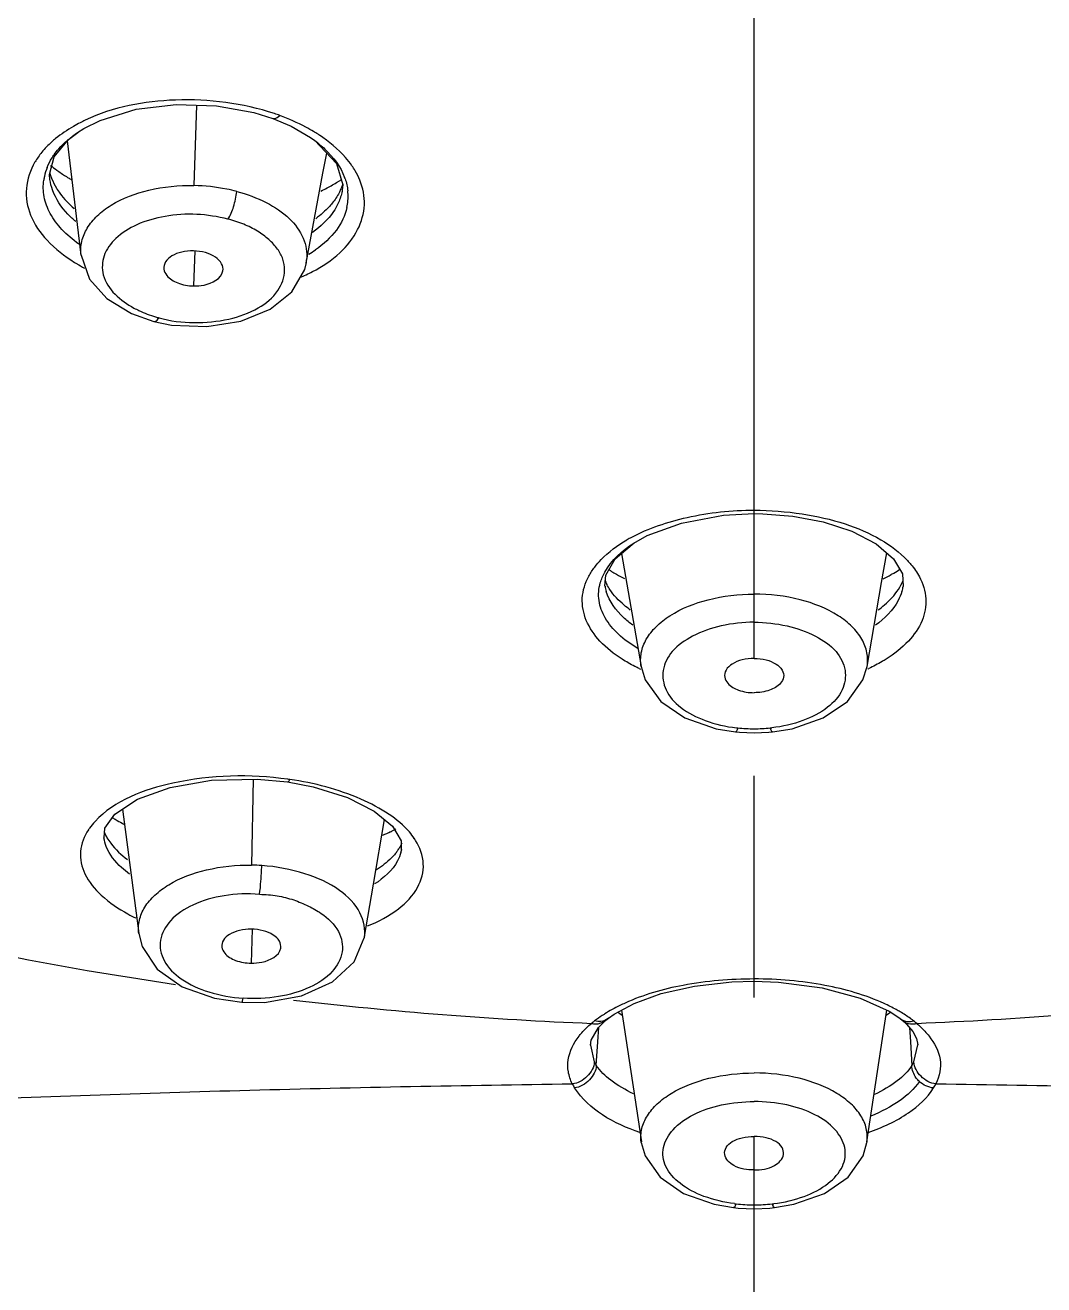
# Model space of a CAD drawing. Extents: x 0 to 1693, y 0 to 1240.
# Drawn here: x 782.82 to 796.61, y 584.87 to 601.91 of the extents above; entities that cross this region are included whole.
import ezdxf

# ---------------------------------------------------------------- set-up
doc = ezdxf.new("R2010")
doc.units = 0
doc.header["$LTSCALE"] = 40
doc.header["$MEASUREMENT"] = 0
doc.linetypes.add('CENTER', pattern=[0.6, 0.375, -0.075, 0.075, -0.075])
doc.layers.add('DEF_LAYER_ASSEM_MEMBER', color=7, linetype='CONTINUOUS')
doc.layers.add('DEF_LAYER_AXIS', color=7, linetype='CONTINUOUS')

msp = doc.modelspace()

# ---------------------------------------------------------------- linework, layer by layer
at = {"layer": 'DEF_LAYER_ASSEM_MEMBER', "color": 9, "linetype": 'Continuous'}
for p, q in [((792.69, 595.305), (792.69, 601.914)), ((785.142, 600.834), (785.109, 599.744)), ((786.177, 600.653), (786.177, 600.653)), ((785.119, 598.86), (785.102, 598.385)), ((792.69, 594.216), (792.69, 595.305)), ((792.69, 593.346), (792.69, 594.216)), ((785.909, 591.712), (785.889, 590.549)), ((785.895, 589.682), (785.885, 589.222)), ((790.683, 588.449), (790.684, 588.45)), ((794.695, 588.449), (794.7, 588.445)), ((790.575, 588.159), (790.588, 588.357)), ((794.792, 588.352), (794.804, 588.159)), ((790.475, 588.122), (790.474, 588.111)), ((790.474, 588.111), (790.527, 587.886)), ((790.554, 587.838), (790.575, 588.159)), ((794.804, 588.159), (794.825, 587.838)), ((794.852, 587.886), (794.905, 588.115)), ((792.69, 586.424), (792.69, 586.877)), ((792.69, 582.339), (792.69, 586.424))]:
    msp.add_line(p, q, dxfattribs=at)
at = {"layer": 'DEF_LAYER_ASSEM_MEMBER', "color": 7, "linetype": 'Continuous'}
for p, q in [((786.177, 600.653), (786.424, 600.548)), ((783.535, 600.463), (783.62, 600.517)), ((786.424, 600.548), (786.686, 600.394)), ((783.581, 598.803), (783.396, 600.35)), ((786.686, 600.394), (786.745, 600.352)), ((786.745, 600.352), (787.038, 600.041)), ((783.155, 599.893), (783.217, 600.133)), ((786.854, 599.911), (786.905, 600.182)), ((787.038, 600.041), (787.122, 599.755)), ((783.16, 599.826), (783.155, 599.893)), ((783.16, 599.826), (783.158, 599.838)), ((786.627, 598.693), (786.854, 599.911)), ((787.113, 599.668), (787.109, 599.647)), ((787.122, 599.755), (787.11, 599.647)), ((786.608, 598.609), (786.632, 598.703)), ((784.567, 597.906), (784.803, 597.857)), ((792.69, 595.306), (792.81, 595.304)), ((791.061, 594.906), (791.066, 594.909)), ((790.896, 594.766), (791.161, 593.236)), ((794.415, 594.371), (794.484, 594.773)), ((790.671, 594.323), (790.681, 594.474)), ((794.218, 593.236), (794.415, 594.371)), ((794.696, 594.49), (794.708, 594.321)), ((794.708, 594.324), (794.708, 594.321)), ((792.176, 592.395), (792.439, 592.352)), ((792.439, 592.352), (792.491, 592.347)), ((792.491, 592.347), (792.69, 592.339)), ((792.69, 592.339), (792.889, 592.347)), ((792.889, 592.347), (792.94, 592.352)), ((792.94, 592.352), (793.204, 592.395)), ((784.141, 591.305), (784.361, 589.622)), ((783.905, 591.05), (784.04, 591.238)), ((787.538, 590.29), (787.687, 591.166)), ((783.892, 590.916), (783.905, 591.05)), ((787.795, 591.078), (787.911, 590.878)), ((787.911, 590.878), (787.915, 590.739)), ((787.919, 590.761), (787.914, 590.739)), ((787.414, 589.556), (787.538, 590.29)), ((792.39, 588.969), (792.69, 588.978)), ((785.759, 588.693), (786.065, 588.692)), ((790.895, 588.585), (790.931, 588.35)), ((794.449, 588.35), (794.485, 588.587)), ((794.516, 588.573), (794.662, 588.476)), ((790.583, 588.352), (790.683, 588.449)), ((790.684, 588.45), (790.717, 588.476)), ((790.717, 588.476), (790.795, 588.531)), ((794.7, 588.445), (794.753, 588.397)), ((794.753, 588.397), (794.837, 588.299)), ((790.931, 588.35), (791.165, 586.806)), ((794.214, 586.806), (794.449, 588.35)), ((794.837, 588.299), (794.887, 588.205)), ((794.887, 588.205), (794.905, 588.115)), ((794.905, 588.115), (794.905, 588.121)), ((791.162, 586.797), (791.161, 586.806)), ((794.217, 586.797), (794.218, 586.806)), ((792.15, 585.96), (792.413, 585.914)), ((792.413, 585.914), (792.475, 585.908)), ((792.475, 585.908), (792.69, 585.899)), ((792.69, 585.899), (792.904, 585.908)), ((792.904, 585.908), (792.966, 585.914)), ((792.966, 585.914), (793.229, 585.96))]:
    msp.add_line(p, q, dxfattribs=at)
for points in [[(783.62, 600.517), (783.838, 600.626), (784.328, 600.778), (784.868, 600.843), (785.412, 600.825), (785.918, 600.733), (786.177, 600.653)], [(783.217, 600.133), (783.412, 600.369), (783.536, 600.463)], [(783.581, 598.803), (783.697, 598.477), (783.931, 598.214), (784.263, 598.013), (784.567, 597.906)], [(784.803, 597.857), (785.281, 597.835), (785.744, 597.909), (786.139, 598.072), (786.433, 598.308), (786.608, 598.609)], [(791.061, 594.906), (791.244, 595.008), (791.706, 595.178), (792.274, 595.283), (792.69, 595.305)], [(792.81, 595.304), (793.216, 595.271), (793.626, 595.194), (794.013, 595.068), (794.341, 594.895), (794.577, 594.693), (794.696, 594.49)], [(790.681, 594.474), (790.808, 594.692), (791.066, 594.909)], [(791.161, 593.237), (791.217, 593.055), (791.426, 592.765), (791.753, 592.541), (792.176, 592.395)], [(793.204, 592.395), (793.626, 592.541), (793.953, 592.765), (794.163, 593.055), (794.219, 593.237)], [(784.04, 591.238), (784.343, 591.441), (784.788, 591.6), (785.347, 591.697), (785.964, 591.713), (786.377, 591.674)], [(786.376, 591.674), (786.721, 591.609), (787.185, 591.463), (787.546, 591.281), (787.795, 591.078)], [(784.361, 589.625), (784.407, 589.446), (784.611, 589.142), (784.95, 588.902), (785.387, 588.747), (785.759, 588.693)], [(786.065, 588.692), (786.566, 588.779), (786.985, 588.969), (787.278, 589.242), (787.414, 589.563)], [(790.795, 588.531), (791.067, 588.678), (791.433, 588.811), (791.881, 588.913), (792.39, 588.969)], [(792.69, 588.978), (793.021, 588.967), (793.61, 588.89), (794.127, 588.75), (794.516, 588.573)], [(794.662, 588.476), (794.67, 588.469), (794.695, 588.449)], [(790.474, 588.111), (790.484, 588.18), (790.583, 588.352)], [(791.162, 586.797), (791.215, 586.613), (791.417, 586.328), (791.736, 586.107), (792.15, 585.96)], [(793.229, 585.96), (793.643, 586.107), (793.962, 586.328), (794.164, 586.613), (794.217, 586.797)]]:
    msp.add_lwpolyline(points, dxfattribs=at)
at = {"layer": 'DEF_LAYER_ASSEM_MEMBER', "color": 9, "linetype": 'Continuous'}
for centre, radius, start, end in [((785.057, 597.266), 3.635, 70.5104, 71.7157), ((784.643, 598.511), 2.343, 115.4014, 117.2896), ((785.554, 598.524), 2.277, 57.7168, 58.9434), ((785.596, 598.59), 2.199, 56.5734, 57.7163), ((783.824, 599.555), 1.004, 145.0777, 149.604), ((783.886, 599.512), 1.08, 140.8234, 145.0767), ((786.333, 599.379), 1.112, 30.4017, 34.7472), ((784.666, 600.609), 2.236, 238.3786, 239.255), ((784.731, 600.719), 2.364, 239.2745, 242.2161), ((786.072, 598.796), 0.564, 350.5229, 354.3874), ((785.639, 600.651), 2.333, 292.7759, 297.4023), ((785.08, 599.607), 1.712, 253.3673, 254.9658), ((792.009, 593.146), 2.082, 118.0874, 119.9679), ((791.233, 594.419), 0.569, 189.6156, 197.2286), ((794.137, 594.42), 0.579, 343.0984, 350.1149), ((792.193, 595.447), 2.476, 244.7313, 245.1492), ((793.194, 595.417), 2.445, 295.0001, 295.4265), ((792.602, 593.936), 1.536, 264.3529, 265.109), ((792.697, 594.671), 2.276, 264.282, 267.0629), ((792.693, 594.582), 2.188, 267.0647, 269.92), ((792.687, 594.582), 2.188, 270.08, 272.9353), ((792.682, 594.671), 2.276, 272.9371, 275.718), ((792.778, 593.936), 1.536, 274.891, 275.6479), ((785.724, 587.079), 4.677, 81.6257, 81.943), ((784.369, 590.565), 0.829, 144.3138, 145.9861), ((787.404, 590.444), 0.831, 31.9839, 34.2673), ((787.455, 590.839), 0.47, 345.3361, 347.7596), ((785.858, 588.112), 2.437, 86.0062, 89.2603), ((785.37, 592.021), 2.426, 241.5606, 244.3696), ((792.649, 641.878), 53.514, 263.3568, 267.6867), ((792.732, 641.867), 53.503, 272.3127, 276.6717), ((791.725, 586.854), 1.985, 122.1248, 123.3191), ((791.652, 586.964), 1.854, 123.2895, 127.1857), ((791.03, 588.147), 0.567, 207.4588, 212.9813), ((794.345, 588.15), 0.572, 327.0038, 332.4858), ((790.852, 587.897), 0.695, 206.2565, 211.6071), ((792.677, 588.006), 2.054, 262.917, 263.5593), ((792.689, 588.108), 2.156, 263.5482, 266.7163), ((792.692, 588.149), 2.197, 266.7122, 269.9484), ((792.688, 588.149), 2.197, 270.0516, 273.2878), ((792.69, 588.108), 2.156, 273.2837, 276.4518), ((792.702, 588.006), 2.054, 276.4407, 277.0822)]:
    msp.add_arc(centre, radius, start, end, dxfattribs=at)
at = {"layer": 'DEF_LAYER_ASSEM_MEMBER', "color": 7, "linetype": 'Continuous'}
for centre, radius, start, end in [((783.815, 599.712), 0.746, 158.1723, 168.0534), ((784.463, 601.599), 2.043, 230.7193, 233.6424), ((784.592, 601.775), 2.261, 233.6578, 237.4208), ((783.772, 599.721), 0.702, 171.0882, 171.9864), ((783.778, 599.72), 0.708, 168.9124, 171.0862), ((783.784, 599.719), 0.714, 168.1305, 168.9142), ((783.872, 600.118), 0.743, 196.2157, 201.137), ((783.908, 600.131), 0.781, 201.1049, 201.9164), ((784.68, 601.91), 2.422, 237.3875, 238.2617), ((784.721, 601.976), 2.499, 238.2637, 239.524), ((785.87, 601.703), 2.247, 297.6569, 301.8321), ((785.946, 601.577), 2.101, 301.8728, 302.3183), ((785.974, 601.532), 2.047, 302.3149, 303.5479), ((786.422, 599.582), 0.775, 19.1607, 20.545), ((785.778, 601.875), 2.442, 295.4354, 297.6865), ((786.39, 600.009), 0.775, 333.5091, 335.0507), ((786.419, 599.996), 0.743, 335.02, 342.1029), ((786.496, 599.601), 0.699, 4.265, 5.9705), ((786.494, 599.601), 0.701, 354.932, 4.2473), ((786.475, 599.603), 0.72, 347.6304, 354.9064), ((785.827, 600.216), 1.631, 300.8363, 304.6675), ((791.854, 596.303), 2.088, 237.4618, 238.4447), ((791.91, 596.395), 2.196, 238.453, 240.4223), ((793.436, 596.451), 2.261, 299.2866, 300.353), ((793.51, 596.327), 2.116, 300.3333, 303.1782), ((791.26, 594.638), 0.634, 201.4108, 207.5074), ((792.004, 596.561), 2.387, 240.4364, 243.3776), ((793.36, 596.59), 2.419, 296.4026, 299.2656), ((785.144, 593.029), 2.162, 237.9615, 239.3145), ((785.191, 593.109), 2.254, 239.311, 240.1558), ((785.267, 593.243), 2.408, 240.1752, 242.6349), ((784.414, 591.192), 0.554, 201.4104, 208.0166), ((784.455, 591.213), 0.6, 207.9559, 209.2973), ((786.722, 593.218), 2.452, 292.6734, 295.3275), ((786.8, 593.05), 2.267, 295.3479, 296.4427), ((786.833, 592.985), 2.194, 296.4461, 296.9232), ((786.853, 592.945), 2.149, 296.9231, 297.4323), ((787.37, 591.082), 0.599, 325.4205, 327.1833), ((787.388, 591.071), 0.578, 327.1812, 329.4065), ((787.338, 591.105), 0.639, 320.894, 325.3887), ((791.64, 589.626), 1.33, 233.2763, 236.3853), ((793.745, 589.622), 1.325, 303.5357, 306.7927)]:
    msp.add_arc(centre, radius, start, end, dxfattribs=at)
at = {"layer": 'DEF_LAYER_ASSEM_MEMBER', "color": 9, "linetype": 'Continuous'}
for points, start_tangent, end_tangent in [([(786.197, 600.718), (784.859, 600.901), (783.637, 600.628)], (-0.949509, 0.31374), (-0.903278, -0.429056)), ([(786.177, 600.653), (786.197, 600.651), (786.269, 600.693)], (0.945576, -0.325401), (0.708684, 0.705526)), ([(786.729, 600.474), (786.624, 600.534), (786.269, 600.693)], (-0.856625, 0.51594), (-0.937267, 0.348612)), ([(783.568, 600.594), (783.478, 600.544), (783.236, 600.38)], (-0.88865, -0.458586), (-0.776364, -0.630285)), ([(783.236, 600.38), (783.184, 600.335), (783.048, 600.194)], (-0.776364, -0.630285), (-0.631366, -0.775485)), ([(787.247, 600.013), (787.161, 600.123), (786.807, 600.425)], (-0.569523, 0.821975), (-0.834561, 0.550915)), ([(782.957, 600.063), (782.841, 599.704), (782.898, 599.345), (783.121, 599.004), (783.494, 598.705)], (-0.505554, -0.862795), (0.851515, -0.524331)), ([(783.195, 599.684), (783.16, 599.826)], (-0.334178, 0.94251), (-0.138064, 0.990423)), ([(786.713, 598.579), (787.084, 598.835), (787.324, 599.148), (787.415, 599.484), (787.354, 599.816)], (0.887265, 0.461259), (-0.379007, 0.925394)), ([(787.354, 599.816), (787.292, 599.942)], (-0.379007, 0.925394), (-0.50558, 0.86278)), ([(783.509, 599.256), (783.403, 599.356), (783.195, 599.684)], (-0.761588, 0.648061), (-0.334178, 0.94251)), ([(783.581, 598.803), (783.591, 598.989), (783.665, 599.168), (783.799, 599.334), (783.988, 599.478), (784.498, 599.682), (785.109, 599.744)], (-0.11849, 0.992955), (0.999778, -0.021065)), ([(785.688, 599.665), (785.552, 599.696), (785.109, 599.744)], (-0.966084, 0.258228), (-0.999778, 0.021065)), ([(785.568, 599.29), (785.645, 599.458), (785.688, 599.665)], (0.576675, 0.816974), (0.083002, 0.996549)), ([(785.688, 599.665), (786.087, 599.513), (786.399, 599.297), (786.588, 599.031), (786.634, 598.741)], (0.966084, -0.258228), (-0.097753, -0.995211)), ([(785.569, 599.291), (785.146, 599.354), (784.718, 599.327), (784.337, 599.214), (784.051, 599.028), (783.892, 598.793), (783.882, 598.537), (784.297, 598.087)], (-0.973655, 0.228026), (0.881926, -0.471388)), ([(784.636, 597.954), (785.109, 597.89), (785.581, 597.938), (785.98, 598.089), (786.244, 598.323), (786.335, 598.602), (786.312, 598.746), (786.24, 598.884), (786.123, 599.012), (785.97, 599.126), (785.782, 599.22), (785.569, 599.291)], (0.963021, -0.269427), (-0.958659, 0.284559)), ([(784.297, 598.087), (784.365, 598.053), (784.59, 597.967)], (0.881926, -0.471388), (0.958153, -0.286257)), ([(784.567, 597.906), (784.582, 597.906), (784.636, 597.954)], (0.967473, -0.252976), (0.572183, 0.820126)), ([(791.028, 594.983), (791.783, 595.253), (792.69, 595.353)], (0.882146, 0.470976), (0.999991, 0.004328)), ([(792.69, 595.353), (793.34, 595.301), (793.92, 595.166), (794.403, 594.952), (794.764, 594.671)], (0.99994, -0.010972), (0.68598, -0.727621)), ([(790.532, 594.582), (790.618, 594.682), (790.968, 594.95)], (0.604417, 0.796668), (0.866215, 0.499672)), ([(790.608, 594.368), (790.669, 594.513), (791.061, 594.906)], (0.276377, 0.961049), (0.840198, 0.542279)), ([(794.764, 594.671), (794.812, 594.618), (794.926, 594.451)], (0.68598, -0.727621), (0.472826, -0.881156)), ([(790.452, 594.457), (790.532, 594.582)], (0.472212, 0.881485), (0.604417, 0.796668)), ([(790.902, 593.336), (790.604, 593.58), (790.419, 593.861), (790.365, 594.161), (790.452, 594.457)], (-0.84476, 0.535145), (0.472212, 0.881485)), ([(791.116, 593.48), (790.853, 593.675), (790.675, 593.895), (790.591, 594.129), (790.608, 594.368)], (-0.861613, 0.507566), (0.276377, 0.961049)), ([(794.926, 594.451), (795.014, 594.153), (794.962, 593.858), (794.777, 593.581), (794.477, 593.336)], (0.472826, -0.881156), (-0.84354, -0.537067)), ([(791.049, 593.795), (790.922, 593.9), (790.689, 594.25)], (-0.808569, 0.588402), (-0.295265, 0.955416)), ([(791.161, 593.237), (791.163, 593.423), (791.231, 593.604), (791.363, 593.774), (791.551, 593.923), (792.067, 594.14), (792.69, 594.216)], (-0.167786, 0.985823), (1, 0)), ([(794.219, 593.237), (794.217, 593.423), (794.148, 593.604), (794.017, 593.774), (793.828, 593.923), (793.312, 594.14), (792.69, 594.216)], (0.167786, 0.985823), (-1, 0)), ([(794.691, 594.252), (794.64, 594.13), (794.332, 593.795)], (-0.289998, -0.957027), (-0.809568, -0.587026)), ([(792.69, 593.835), (792.245, 593.785), (791.858, 593.646), (791.582, 593.438), (791.459, 593.184), (791.498, 592.921), (791.695, 592.684), (792.029, 592.505), (792.45, 592.408)], (-1, -0.000504), (0.995148, -0.098386)), ([(792.69, 593.835), (793.135, 593.785), (793.521, 593.646), (793.798, 593.438), (793.92, 593.184), (793.882, 592.921), (793.684, 592.684), (793.351, 592.505), (792.929, 592.408)], (1, -0.000504), (-0.995147, -0.098401)), ([(791.136, 593.208), (791.074, 593.238), (790.902, 593.336)], (-0.904312, 0.426872), (-0.84476, 0.535145)), ([(794.477, 593.336), (794.422, 593.303), (794.244, 593.208)], (-0.84354, -0.537067), (-0.903133, -0.42936)), ([(772.787, 592.382), (778.556, 590.286), (784.859, 588.934)], (0.911837, -0.410553), (0.989226, -0.146397)), ([(792.439, 592.352), (792.454, 592.365), (792.471, 592.406)], (0.995194, -0.097922), (0.295558, 0.955325)), ([(792.94, 592.352), (792.925, 592.365), (792.909, 592.406)], (-0.995194, -0.097922), (-0.295558, 0.955325)), ([(786.38, 591.71), (784.822, 591.657), (783.77, 591.139)], (-0.990129, 0.140157), (-0.67822, -0.734859)), ([(786.377, 591.674), (786.383, 591.676), (786.406, 591.707)], (0.988837, -0.148999), (0.416296, 0.909229)), ([(788.025, 590.997), (787.749, 591.235), (787.367, 591.442), (786.406, 591.707)], (-0.654973, 0.755652), (-0.990402, 0.138219)), ([(783.77, 591.139), (783.696, 591.048)], (-0.67822, -0.734859), (-0.583246, -0.812295)), ([(783.682, 591.028), (783.573, 590.733), (783.634, 590.43), (783.855, 590.141), (784.215, 589.888)], (-0.559291, -0.828971), (0.879065, -0.476702)), ([(788.091, 590.911), (788.025, 590.997)], (-0.562911, 0.826517), (-0.654973, 0.755652)), ([(787.459, 589.726), (787.877, 589.959), (788.136, 590.248), (788.213, 590.567), (788.109, 590.884)], (0.925053, 0.379839), (-0.529529, 0.848292)), ([(787.91, 590.72), (787.864, 590.605), (787.554, 590.294)], (-0.253075, -0.967447), (-0.841793, -0.539801)), ([(784.361, 589.625), (784.371, 589.805), (784.444, 589.98), (784.579, 590.141), (784.768, 590.283), (785.278, 590.484), (785.889, 590.549)], (-0.12319, 0.992383), (0.999919, -0.0127)), ([(785.996, 590.154), (786.015, 590.33), (786.027, 590.544)], (0.1607, 0.987003), (0.02994, 0.999552)), ([(787.415, 589.563), (787.356, 589.901), (787.08, 590.207), (786.608, 590.433), (786.027, 590.543)], (0.153449, 0.988157), (-0.997585, 0.069451)), ([(785.996, 590.153), (785.517, 590.135), (785.094, 590.008), (784.792, 589.796), (784.656, 589.532), (784.658, 589.393), (784.706, 589.256), (784.936, 589.01), (785.312, 588.832), (785.774, 588.747)], (-0.996515, 0.083419), (0.997366, -0.072529)), ([(792.69, 589.008), (791.73, 588.922), (790.943, 588.682)], (-0.999989, -0.004618), (-0.910754, -0.41295)), ([(794.449, 588.676), (793.648, 588.922), (792.69, 589.008)], (-0.910087, 0.414416), (-0.999989, -0.004618)), ([(785.759, 588.693), (785.766, 588.707), (785.774, 588.747)], (0.998987, -0.045003), (0.156009, 0.987756)), ([(790.943, 588.682), (790.871, 588.648), (790.669, 588.536)], (-0.910754, -0.41295), (-0.846861, -0.531814)), ([(794.665, 588.564), (794.614, 588.593), (794.449, 588.676)], (-0.861704, 0.507412), (-0.910087, 0.414416)), ([(794.848, 588.441), (794.806, 588.473), (794.665, 588.564)], (-0.791465, 0.611214), (-0.861704, 0.507412)), ([(790.32, 588.234), (790.356, 588.278), (790.489, 588.407)], (0.616571, 0.787299), (0.760164, 0.649731)), ([(790.489, 588.407), (790.542, 588.4), (790.683, 588.449)], (0.96709, -0.254433), (0.773342, 0.633989)), ([(790.531, 588.441), (790.489, 588.407)], (-0.812646, -0.582757), (-0.765622, -0.64329)), ([(790.615, 588.434), (790.531, 588.441)], (-0.992457, -0.122595), (-0.962193, 0.272367)), ([(790.717, 588.476), (790.615, 588.434)], (-0.792244, -0.610205), (-0.992457, -0.122595)), ([(794.662, 588.476), (794.764, 588.434)], (0.7926, -0.609742), (0.992487, -0.122349)), ([(794.7, 588.445), (794.804, 588.402)], (0.789126, -0.614232), (0.991606, -0.129296)), ([(794.764, 588.434), (794.848, 588.441)], (0.992487, -0.122349), (0.962193, 0.272369)), ([(794.804, 588.402), (794.891, 588.407)], (0.991606, -0.129296), (0.967085, 0.254452)), ([(794.891, 588.407), (794.848, 588.441)], (-0.767549, 0.64099), (-0.80105, 0.598597)), ([(794.891, 588.407), (794.938, 588.364), (795.057, 588.235)], (0.749433, -0.66208), (0.623402, -0.781901)), ([(790.229, 587.59), (790.176, 587.753), (790.174, 587.916), (790.32, 588.234)], (-0.435115, 0.900375), (0.616571, 0.787299)), ([(795.057, 588.235), (795.207, 587.919), (795.15, 587.59)], (0.623402, -0.781901), (-0.431307, -0.902205)), ([(790.527, 587.886), (790.43, 587.692), (790.229, 587.59)], (-0.006411, -0.999979), (-0.99954, -0.030336)), ([(795.15, 587.59), (794.949, 587.692), (794.853, 587.886)], (-0.999554, 0.029856), (-0.006388, 0.99998)), ([(790.554, 587.838), (790.46, 587.643), (790.26, 587.533)], (0.005496, -0.999985), (-0.994485, -0.10488)), ([(791.058, 587.454), (790.749, 587.638), (790.554, 587.838)], (-0.90216, 0.431401), (-0.543666, 0.839302)), ([(791.161, 586.806), (791.171, 586.984), (791.245, 587.157), (791.379, 587.318), (791.568, 587.459), (792.078, 587.664), (792.69, 587.736)], (-0.124484, 0.992222), (1, 0)), ([(794.218, 586.806), (794.208, 586.984), (794.135, 587.157), (794, 587.318), (793.811, 587.459), (793.301, 587.664), (792.69, 587.736)], (0.124484, 0.992222), (-1, 0)), ([(794.825, 587.838), (794.627, 587.631), (794.321, 587.445)], (-0.543855, -0.839179), (-0.90134, -0.433112)), ([(794.926, 587.62), (794.884, 587.668), (794.825, 587.838)], (-0.737078, 0.675808), (0.005502, 0.999985)), ([(781.572, 587.355), (783.705, 587.438), (785.864, 587.504), (788.041, 587.554), (790.229, 587.59)], (0.999016, 0.044348), (0.99987, 0.016124)), ([(791.144, 586.929), (790.638, 587.168), (790.26, 587.533)], (-0.941992, 0.335634), (-0.558823, 0.829287)), ([(794.234, 586.93), (794.781, 587.199), (795.118, 587.533)], (0.941331, 0.337485), (0.527114, 0.849794)), ([(794.926, 587.62), (794.665, 587.366), (794.271, 587.154)], (-0.565528, -0.824729), (-0.924638, -0.380848)), ([(795.118, 587.533), (794.926, 587.62)], (-0.994483, 0.104896), (-0.737078, 0.675808)), ([(795.118, 587.533), (795.15, 587.59)], (0.546097, 0.837722), (0.439162, 0.898408)), ([(795.15, 587.59), (797.339, 587.554), (799.516, 587.504), (801.675, 587.438), (803.808, 587.355)], (0.99989, -0.014862), (0.998925, -0.046349)), ([(792.424, 585.968), (792.011, 586.067), (791.687, 586.243), (791.496, 586.472), (791.459, 586.598), (791.464, 586.726), (791.594, 586.969), (791.866, 587.171), (792.249, 587.304), (792.69, 587.35)], (-0.992368, 0.123311), (0.999993, 0.00387)), ([(792.955, 585.968), (793.369, 586.067), (793.692, 586.243), (793.884, 586.472), (793.921, 586.598), (793.916, 586.726), (793.785, 586.969), (793.513, 587.171), (793.131, 587.304), (792.69, 587.35)], (0.99237, 0.123296), (-0.999993, 0.00387)), ([(792.447, 585.965), (792.429, 585.927), (792.413, 585.914)], (-0.333989, -0.942577), (-0.994295, 0.106662)), ([(792.933, 585.965), (792.95, 585.927), (792.966, 585.914)], (0.333989, -0.942577), (0.994295, 0.106662))]:
    msp.add_spline(points, degree=3, dxfattribs=dict(at, start_tangent=start_tangent, end_tangent=end_tangent))
at = {"layer": 'DEF_LAYER_ASSEM_MEMBER', "color": 7, "linetype": 'Continuous'}
for points, start_tangent, end_tangent in [([(783.215, 600.16), (783.279, 600.241), (783.535, 600.463)], (0.572915, 0.819615), (0.830192, 0.557477)), ([(786.745, 600.352), (786.881, 600.237), (787.148, 599.854)], (0.797083, -0.60387), (0.350915, -0.936407)), ([(783.122, 599.989), (783.188, 600.118), (783.215, 600.16)], (0.37086, 0.928689), (0.572915, 0.819615)), ([(783.55, 598.953), (783.323, 599.151), (783.165, 599.367), (783.082, 599.593), (783.077, 599.819)], (-0.810068, 0.586336), (0.139402, 0.990236)), ([(783.183, 599.84), (783.248, 599.711)], (0.373237, -0.927736), (0.522227, -0.852806)), ([(787.154, 599.837), (787.191, 599.673)], (0.32819, -0.944612), (0.104012, -0.994576)), ([(783.248, 599.711), (783.296, 599.639), (783.486, 599.435)], (0.522227, -0.852806), (0.752111, -0.659037)), ([(787.083, 599.664), (786.993, 599.522)], (-0.446019, -0.895023), (-0.612979, -0.790099)), ([(787.109, 599.647), (787.057, 599.497)], (-0.214565, -0.97671), (-0.426829, -0.904332)), ([(787.057, 599.497), (786.998, 599.392), (786.713, 599.11)], (-0.426829, -0.904332), (-0.815193, -0.579189)), ([(787.178, 599.448), (787.036, 599.142), (786.754, 598.875)], (-0.213875, -0.976861), (-0.822059, -0.569402)), ([(786.993, 599.522), (786.943, 599.462), (786.757, 599.296)], (-0.612979, -0.790099), (-0.805265, -0.592915)), ([(785.102, 598.86), (784.943, 598.844), (784.81, 598.791), (784.725, 598.71), (784.703, 598.614)], (-0.999778, 0.021065), (0.11831, -0.992977)), ([(785.5, 598.588), (785.483, 598.687), (785.4, 598.775), (785.265, 598.836), (785.102, 598.86)], (0.182424, 0.98322), (-0.999778, 0.021065)), ([(784.703, 598.614), (784.742, 598.528), (784.889, 598.427), (785.102, 598.385)], (0.11831, -0.992977), (0.999778, -0.021065)), ([(785.102, 598.385), (785.245, 598.398), (785.5, 598.588)], (0.999778, -0.021065), (0.182424, 0.98322)), ([(790.738, 594.277), (790.698, 594.345)], (-0.555396, 0.831586), (-0.461041, 0.887379)), ([(794.642, 594.279), (794.707, 594.401)], (0.550531, 0.834815), (0.371542, 0.928416)), ([(791.014, 594), (790.929, 594.068), (790.738, 594.277)], (-0.801533, 0.597951), (-0.555396, 0.831586)), ([(794.37, 594.002), (794.454, 594.069), (794.642, 594.279)], (0.801609, 0.597849), (0.550531, 0.834815)), ([(792.69, 593.346), (792.527, 593.326), (792.393, 593.27), (792.31, 593.187), (792.292, 593.091)], (-1, 0), (0.169939, -0.985455)), ([(792.69, 593.346), (792.852, 593.326), (792.986, 593.27), (793.07, 593.187), (793.088, 593.091)], (1, 0), (-0.169939, -0.985455)), ([(792.292, 593.091), (792.333, 593.009), (792.48, 592.916), (792.69, 592.882)], (0.169939, -0.985455), (1, 0)), ([(793.088, 593.091), (793.047, 593.009), (792.899, 592.916), (792.69, 592.882)], (-0.169939, -0.985455), (-1, 0)), ([(783.932, 590.92), (783.982, 590.844), (784.211, 590.623)], (0.489287, -0.872123), (0.800103, -0.599863)), ([(783.922, 590.801), (783.891, 590.916)], (-0.36425, 0.931301), (-0.141563, 0.989929)), ([(784.238, 590.427), (784.129, 590.515), (783.922, 590.801)], (-0.807064, 0.590464), (-0.36425, 0.931301)), ([(787.921, 590.848), (787.885, 590.776)], (-0.375215, -0.926938), (-0.508835, -0.860864)), ([(787.833, 590.702), (787.782, 590.646), (787.578, 590.487)], (-0.630284, -0.776365), (-0.848776, -0.528753)), ([(785.996, 590.154), (786.236, 590.133), (786.459, 590.077), (786.658, 589.995), (786.831, 589.896), (787.063, 589.65), (787.112, 589.513), (787.114, 589.374), (786.979, 589.109), (786.676, 588.897), (786.253, 588.77), (785.774, 588.747)], (0.999917, -0.012855), (-0.997908, 0.064656)), ([(785.885, 589.682), (785.725, 589.665), (785.592, 589.612), (785.507, 589.533), (785.486, 589.44)], (-0.999919, 0.0127), (0.129239, -0.991614)), ([(786.283, 589.425), (786.265, 589.52), (786.181, 589.603), (786.047, 589.661), (785.885, 589.682)], (0.16669, 0.986009), (-0.999919, 0.0127)), ([(785.486, 589.44), (785.525, 589.357), (785.672, 589.26), (785.885, 589.222)], (0.129239, -0.991614), (0.999919, -0.0127)), ([(785.885, 589.222), (786.029, 589.236), (786.283, 589.425)], (0.999919, -0.0127), (0.16669, 0.986009)), ([(792.292, 586.635), (792.311, 586.727), (792.394, 586.807), (792.529, 586.86), (792.69, 586.877)], (-0.140198, 0.990123), (0.999991, 0.004197)), ([(793.087, 586.635), (793.068, 586.727), (792.985, 586.807), (792.851, 586.86), (792.69, 586.877)], (0.140198, 0.990123), (-0.999991, 0.004197)), ([(792.69, 586.424), (792.416, 586.483), (792.292, 586.635)], (-0.999996, 0.002763), (-0.140198, 0.990123)), ([(792.69, 586.424), (792.964, 586.483), (793.087, 586.635)], (0.999996, 0.002763), (0.140198, 0.990123))]:
    msp.add_spline(points, degree=3, dxfattribs=dict(at, start_tangent=start_tangent, end_tangent=end_tangent))
at = {"layer": 'DEF_LAYER_AXIS', "color": 1, "linetype": 'CENTER'}
msp.add_line((792.69, 378.758), (792.69, 661.089), dxfattribs=at)

doc.saveas('drawing.dxf')
